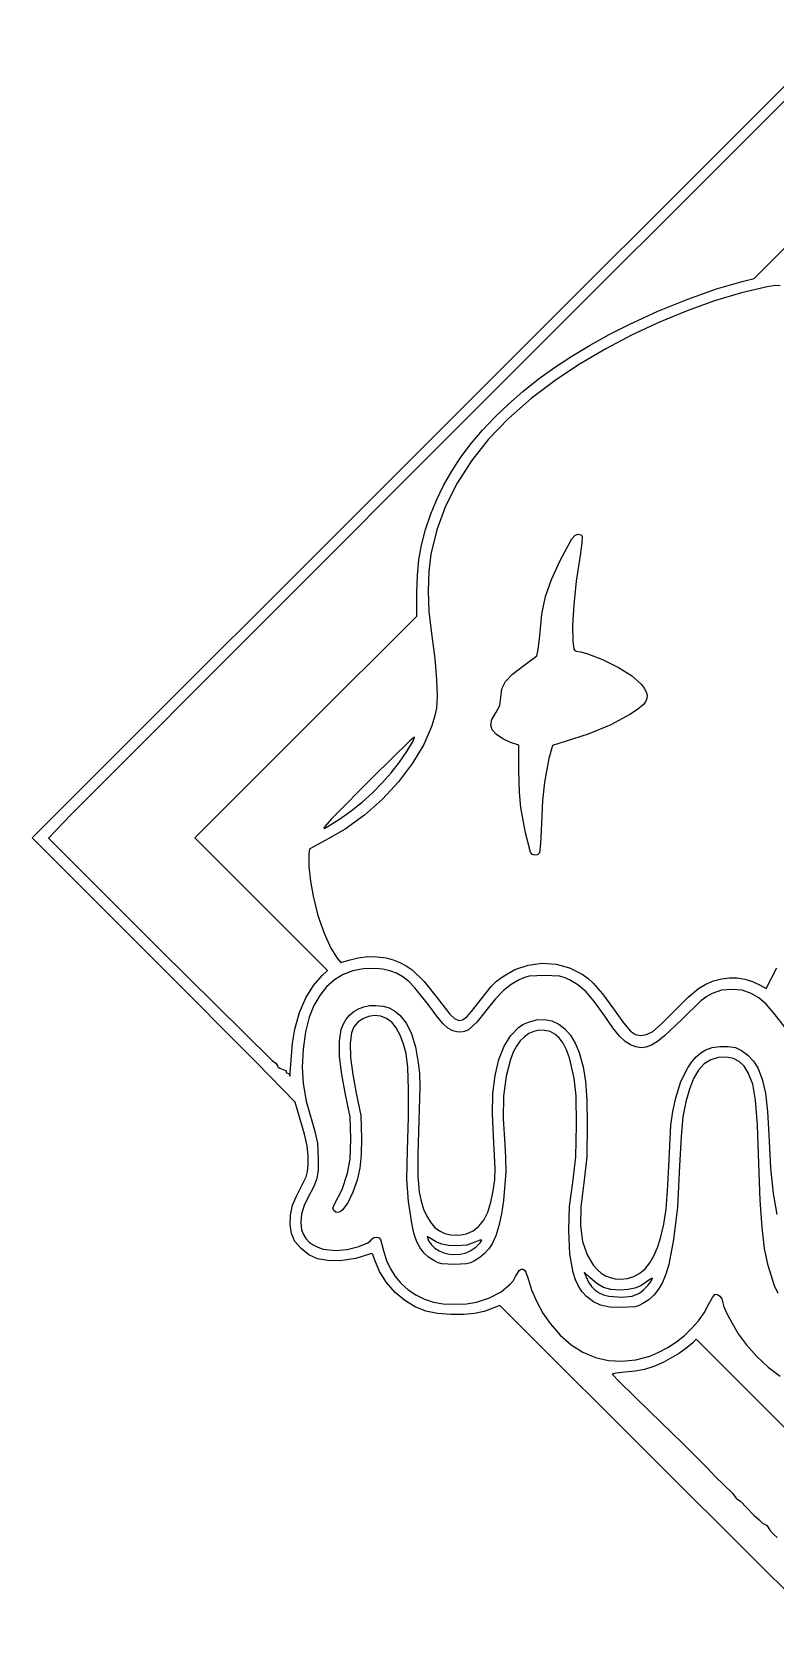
# Model space of a CAD drawing. Extents: x 247 to 565, y 182 to 499.
# Drawn here: x 247.3 to 393.7, y 182.1 to 499.2 of the extents above; entities that cross this region are included whole.
import ezdxf

# ---------------------------------------------------------------- set-up
doc = ezdxf.new("R2010")
doc.units = 0

msp = doc.modelspace()

# ---------------------------------------------------------------- linework, layer by layer
at = {"layer": 'Calque 1'}
for p, q in [((326.65155, 419.89691), (405.96015, 499.20551)), ((405.96087, 496.29526), (332.78697, 423.13816)), ((389.42436, 450.73098), (397.69259, 458.95961)), ((387.04311, 450.12766), (389.42436, 450.73098)), ((376.365955, 446.65201), (382.012767, 448.65213)), ((386.91489, 447.867082), (381.637075, 446.285749)), ((382.012767, 448.65213), (387.04311, 450.12766)), ((391.98603, 449.06322), (386.91489, 447.867082)), ((393.617073, 449.36441), (391.98603, 449.06322)), ((394.578136, 449.299985), (393.617073, 449.36441)), ((364.81811, 441.68404), (370.50147, 444.27881)), ((370.50147, 444.27881), (376.365955, 446.65201)), ((376.240078, 444.357638), (370.811393, 442.121166)), ((381.637075, 446.285749), (376.240078, 444.357638)), ((360.885225, 439.685402), (364.81811, 441.68404)), ((370.811393, 442.121166), (365.438511, 439.614752)), ((357.127121, 437.600673), (360.885225, 439.685402)), ((365.438511, 439.614752), (360.208928, 436.876811)), ((350.148696, 433.18649), (353.547158, 435.433239)), ((353.547158, 435.433239), (357.127121, 437.600673)), ((360.208928, 436.876811), (355.210137, 433.945761)), ((346.935094, 430.863812), (350.148696, 433.18649)), ((355.210137, 433.945761), (350.52963, 430.86002)), ((341.07591, 426.004225), (343.909713, 428.468595)), ((343.909713, 428.468595), (346.935094, 430.863812)), ((350.52963, 430.86002), (345.541478, 427.090305)), ((338.437047, 423.47409), (341.07591, 426.004225)), ((345.541478, 427.090305), (341.083883, 423.152047)), ((332.78697, 423.13816), (255.08387, 345.26706)), ((335.996483, 420.881579), (338.437047, 423.47409)), ((341.083883, 423.152047), (337.162637, 419.053316)), ((247.34295, 340.58831), (326.65155, 419.89691)), ((333.757578, 418.230079), (335.996483, 420.881579)), ((337.162637, 419.053316), (333.78353, 414.802178)), ((329.89818, 412.763665), (331.72369, 415.522978)), ((331.72369, 415.522978), (333.757578, 418.230079)), ((328.284408, 409.955527), (329.89818, 412.763665)), ((333.78353, 414.802178), (330.952355, 410.406701)), ((326.885732, 407.101951), (328.284408, 409.955527)), ((330.952355, 410.406701), (328.674902, 405.874954)), ((325.705513, 404.206326), (326.885732, 407.101951)), ((324.74711, 401.27204), (325.705513, 404.206326)), ((328.674902, 405.874954), (326.956963, 401.215004)), ((323.965416, 398.218003), (324.74711, 401.27204)), ((326.956963, 401.215004), (325.80433, 396.43492)), ((353.548495, 399.465401), (354.199839, 400.201547)), ((354.199839, 400.201547), (354.77555, 400.38402)), ((354.77555, 400.38402), (355.292915, 400.262349)), ((355.292915, 400.262349), (355.60094, 399.96982)), ((355.60094, 399.96982), (355.546308, 398.691425)), ((323.45064, 395.331196), (323.965416, 398.218003)), ((325.80433, 396.43492), (325.374378, 393.006764)), ((351.24852, 395.19972), (353.548495, 399.465401)), ((355.546308, 398.691425), (355.19178, 396.1995)), ((323.160264, 392.299086), (323.45064, 395.331196)), ((349.515039, 391.450449), (351.24852, 395.19972)), ((355.19178, 396.1995), (354.431559, 391.119408)), ((323.05177, 388.80914), (323.160264, 392.299086)), ((325.374378, 393.006764), (325.250921, 389.240905)), ((348.375995, 388.131607), (349.515039, 391.450449)), ((354.431559, 391.119408), (353.924363, 386.439357)), ((323.01387, 384.24563), (323.05177, 388.80914)), ((325.250921, 389.240905), (325.433759, 385.163804)), ((347.665628, 384.632072), (348.375995, 388.131607)), ((301.18657, 362.41713), (323.01387, 384.24563)), ((325.433759, 385.163804), (325.92269, 380.80192)), ((347.21818, 380.34072), (347.665628, 384.632072)), ((353.924363, 386.439357), (353.691519, 382.410378)), ((325.92269, 380.80192), (326.556295, 375.86613)), ((353.691519, 382.410378), (353.75436, 379.2835)), ((346.6678, 376.40756), (346.943815, 377.700692)), ((346.943815, 377.700692), (347.21818, 380.34072)), ((353.75436, 379.2835), (353.972636, 377.728825)), ((353.972636, 377.728825), (354.13779, 377.441658)), ((354.13779, 377.441658), (354.378, 377.36527)), ((354.378, 377.36527), (355.2615, 377.23657)), ((326.556295, 375.86613), (326.930336, 371.758715)), ((341.856893, 372.822141), (344.09497, 374.4974)), ((344.09497, 374.4974), (346.6678, 376.40756)), ((355.2615, 377.23657), (356.48776, 376.880957)), ((356.48776, 376.880957), (359.555688, 375.671902)), ((359.555688, 375.671902), (362.756047, 374.103932)), ((326.930336, 371.758715), (327.043394, 368.501103)), ((339.75267, 369.921125), (340.46532, 371.373667)), ((340.46532, 371.373667), (341.856893, 372.822141)), ((362.756047, 374.103932), (365.2631, 372.54287)), ((365.2631, 372.54287), (367.183167, 370.845931)), ((327.043394, 368.501103), (326.89405, 366.11472)), ((339.38317, 366.666465), (339.55136, 368.23366)), ((339.55136, 368.23366), (339.75267, 369.921125)), ((367.183167, 370.845931), (367.801313, 370.076005)), ((367.801313, 370.076005), (368.194505, 369.351005)), ((368.314941, 368.013474), (368.046641, 367.389788)), ((368.194505, 369.351005), (368.364972, 368.665354)), ((368.364972, 368.665354), (368.314941, 368.013474)), ((326.89405, 366.11472), (326.549747, 364.39127)), ((337.811564, 363.856964), (338.57196, 365.19095)), ((338.57196, 365.19095), (339.38317, 366.666465)), ((364.995009, 364.88152), (361.194026, 362.852374)), ((366.469953, 365.86791), (364.995009, 364.88152)), ((367.5623, 366.78872), (366.469953, 365.86791)), ((368.046641, 367.389788), (367.5623, 366.78872)), ((279.35927, 340.58863), (301.18657, 362.41713)), ((326.014035, 362.614683), (324.415565, 358.958348)), ((326.549747, 364.39127), (326.014035, 362.614683)), ((337.579406, 362.796716), (337.811564, 363.856964)), ((337.880351, 361.869738), (337.579406, 362.796716)), ((338.71926, 360.93556), (337.880351, 361.869738)), ((361.194026, 362.852374), (356.752756, 360.982023)), ((321.714999, 359.746124), (314.43628, 352.62682)), ((321.071311, 357.602082), (322.356, 359.77057)), ((322.586684, 360.393965), (321.714999, 359.746124)), ((324.415565, 358.958348), (322.192998, 355.258212)), ((322.356, 359.77057), (322.586684, 360.393965)), ((339.98847, 360.062242), (338.71926, 360.93556)), ((341.48415, 359.3903), (339.98847, 360.062242)), ((343.12225, 358.84501), (341.48415, 359.3903)), ((343.13585, 353.75151), (343.12225, 358.84501)), ((349.72363, 358.7871), (349.012274, 356.201721)), ((352.2646, 359.55121), (349.72363, 358.7871)), ((356.752756, 360.982023), (352.2646, 359.55121)), ((317.988682, 353.399082), (319.611506, 355.473945)), ((322.192998, 355.258212), (319.440691, 351.626768)), ((319.611506, 355.473945), (321.071311, 357.602082)), ((349.012274, 356.201721), (348.15499, 351.5684)), ((314.43628, 352.62682), (306.237888, 344.354586)), ((316.214934, 351.390415), (317.988682, 353.399082)), ((343.243843, 349.532461), (343.13585, 353.75151)), ((312.263044, 347.623363), (314.302356, 349.460868)), ((314.302356, 349.460868), (316.214934, 351.390415)), ((319.440691, 351.626768), (316.253005, 348.176511)), ((343.48436, 346.54135), (343.243843, 349.532461)), ((348.15499, 351.5684), (347.80174, 347.958489)), ((307.8526, 344.27617), (310.109094, 345.890823)), ((310.109094, 345.890823), (312.263044, 347.623363)), ((316.253005, 348.176511), (312.724297, 345.019938)), ((344.456024, 341.55861), (343.48436, 346.54135)), ((347.80174, 347.958489), (347.56756, 343.36631)), ((255.08387, 345.26706), (250.55473, 340.55302)), ((304.918614, 342.839842), (304.758857, 342.53032)), ((304.758857, 342.53032), (304.85803, 342.44032)), ((304.85803, 342.44032), (307.85261, 344.27618)), ((306.237888, 344.354586), (304.918614, 342.839842)), ((307.85261, 344.27618), (307.8526, 344.27617)), ((312.724297, 345.019938), (308.948926, 342.269542)), ((347.56756, 343.36631), (347.391823, 339.493064)), ((273.20565, 314.72461), (247.34295, 340.58831)), ((250.55473, 340.55302), (272.48093, 318.62562)), ((292.42377, 327.52213), (279.35927, 340.58863)), ((305.02125, 340.03782), (302.00661, 338.43187)), ((308.948926, 342.269542), (305.02125, 340.03782)), ((345.3876, 337.76696), (344.456024, 341.55861)), ((347.391823, 339.493064), (347.17914, 337.61163)), ((301.84592, 338.049112), (301.762093, 337.294962)), ((301.762093, 337.294962), (301.806139, 334.965897)), ((302.00661, 338.43187), (301.84592, 338.049112)), ((345.38765, 337.76692), (345.3876, 337.76696)), ((345.737403, 337.32905), (345.38765, 337.76692)), ((346.255971, 337.148247), (345.737403, 337.32905)), ((346.788251, 337.237959), (346.255971, 337.148247)), ((347.17914, 337.61163), (346.788251, 337.237959)), ((301.806139, 334.965897), (302.100968, 332.031489)), ((302.100968, 332.031489), (302.6088, 329.07855)), ((305.48827, 314.45563), (292.42377, 327.52213)), ((302.6088, 329.07855), (303.586443, 325.328112)), ((303.586443, 325.328112), (304.797763, 321.801925)), ((304.797763, 321.801925), (306.102018, 318.86175)), ((272.48093, 318.62562), (294.55533, 296.76612)), ((306.102018, 318.86175), (307.35847, 316.86935)), ((311.474973, 316.972345), (313.364807, 317.193759)), ((313.364807, 317.193759), (315.230345, 317.186098)), ((315.230345, 317.186098), (316.99759, 316.94515)), ((291.471187, 296.358067), (273.20565, 314.72461)), ((304.39498, 313.4679), (305.48827, 314.45563)), ((307.35847, 316.86935), (308.06423, 316.03725)), ((308.06423, 316.03725), (309.63484, 316.52607)), ((310.467401, 314.404672), (308.559656, 313.670531)), ((309.63484, 316.52607), (311.474973, 316.972345)), ((312.544747, 314.809094), (310.467401, 314.404672)), ((314.78322, 314.8775), (312.544747, 314.809094)), ((316.331262, 314.73482), (314.78322, 314.8775)), ((317.732189, 314.432092), (316.331262, 314.73482)), ((316.99759, 316.94515), (318.392469, 316.577182)), ((319.026296, 313.941904), (317.732189, 314.432092)), ((318.392469, 316.577182), (319.696277, 316.074278)), ((320.253877, 313.236844), (319.026296, 313.941904)), ((319.696277, 316.074278), (320.934643, 315.416425)), ((320.934643, 315.416425), (322.133196, 314.583611)), ((322.133196, 314.583611), (324.513387, 312.313051)), ((339.869587, 313.248306), (342.326631, 314.650744)), ((342.326631, 314.650744), (344.967666, 315.531531)), ((344.967666, 315.531531), (347.702387, 315.887624)), ((347.702387, 315.887624), (350.440491, 315.715978)), ((350.440491, 315.715978), (353.09167, 315.013552)), ((353.09167, 315.013552), (355.565622, 313.7773)), ((391.80608, 310.95493), (393.90557, 314.98982)), ((301.186854, 309.074973), (302.685613, 311.540817)), ((302.685613, 311.540817), (304.39498, 313.4679)), ((305.286849, 311.238276), (303.93873, 309.552754)), ((306.829981, 312.612968), (305.286849, 311.238276)), ((308.559656, 313.670531), (306.829981, 312.612968)), ((321.455226, 312.2895), (320.253877, 313.236844)), ((322.670637, 311.072459), (321.455226, 312.2895)), ((325.30482, 307.71964), (322.670637, 311.072459)), ((324.513387, 312.313051), (327.04189, 309.1025)), ((334.94863, 307.91188), (337.68684, 311.32726)), ((337.68684, 311.32726), (338.738283, 312.352419)), ((338.738283, 312.352419), (339.869587, 313.248306)), ((341.612837, 311.722312), (340.08956, 310.510625)), ((343.20014, 312.62361), (341.612837, 311.722312)), ((344.258316, 313.084496), (343.20014, 312.62361)), ((345.178007, 313.334025), (344.258316, 313.084496)), ((348.14865, 313.46127), (345.178007, 313.334025)), ((351.1159, 313.348539), (348.14865, 313.46127)), ((352.021119, 313.103201), (351.1159, 313.348539)), ((353.05952, 312.64573), (352.021119, 313.103201)), ((354.737715, 311.650765), (353.05952, 312.64573)), ((356.353155, 310.240448), (354.737715, 311.650765)), ((355.565622, 313.7773), (356.707917, 312.958039)), ((356.707917, 312.958039), (357.77204, 312.00418)), ((357.77204, 312.00418), (359.588453, 309.851651)), ((376.411721, 309.197185), (378.46651, 310.92784)), ((378.46651, 310.92784), (379.925714, 311.772646)), ((379.925714, 311.772646), (381.440306, 312.404082)), ((381.440306, 312.404082), (382.988435, 312.82085)), ((382.988435, 312.82085), (384.548252, 313.021658)), ((384.548252, 313.021658), (386.097908, 313.005207)), ((386.097908, 313.005207), (387.615553, 312.770205)), ((387.615553, 312.770205), (389.079337, 312.315354)), ((389.079337, 312.315354), (390.46741, 311.63936)), ((390.46741, 311.63936), (391.80608, 310.95493)), ((299.950413, 306.171867), (301.186854, 309.074973)), ((303.93873, 309.552754), (302.794097, 307.562697)), ((313.726914, 307.550866), (314.94336, 307.60729)), ((314.94336, 307.60729), (316.382215, 307.475499)), ((326.953768, 305.466191), (325.30482, 307.71964)), ((327.04189, 309.1025), (329.536071, 305.850534)), ((333.815953, 306.40455), (334.94863, 307.91188)), ((338.54784, 308.912958), (336.90521, 306.85372)), ((340.08956, 310.510625), (338.54784, 308.912958)), ((358.03083, 308.287112), (356.353155, 310.240448)), ((359.89573, 305.66309), (358.03083, 308.287112)), ((359.588453, 309.851651), (361.7362, 306.89579)), ((373.74368, 306.55357), (376.411721, 309.197185)), ((378.960124, 308.48205), (375.26118, 304.90751)), ((380.093664, 309.331283), (378.960124, 308.48205)), ((381.17652, 309.91639), (380.093664, 309.331283)), ((383.035307, 310.610116), (381.17652, 309.91639)), ((385.08218, 310.7598), (383.035307, 310.610116)), ((387.101644, 310.615974), (385.08218, 310.7598)), ((388.83139, 309.94579), (387.101644, 310.615974)), ((390.339046, 309.060393), (388.83139, 309.94579)), ((391.767817, 307.838838), (390.339046, 309.060393)), ((393.38782, 306.010948), (391.767817, 307.838838)), ((299.028, 302.933), (299.950413, 306.171867)), ((301.86142, 305.2744), (301.12056, 302.370733)), ((302.794097, 307.562697), (301.86142, 305.2744)), ((308.585145, 303.940953), (309.137513, 304.898483)), ((309.137513, 304.898483), (309.82447, 305.722613)), ((309.82447, 305.722613), (310.636452, 306.406631)), ((310.636452, 306.406631), (311.563896, 306.943822)), ((312.419967, 304.979796), (311.443126, 304.288773)), ((311.563896, 306.943822), (312.597238, 307.327472)), ((313.53807, 305.415241), (312.419967, 304.979796)), ((312.597238, 307.327472), (313.726914, 307.550866)), ((314.732268, 305.578242), (313.53807, 305.415241)), ((315.937394, 305.451932), (314.732268, 305.578242)), ((317.088284, 305.019446), (315.937394, 305.451932)), ((316.382215, 307.475499), (317.599194, 307.130981)), ((318.11977, 304.26392), (317.088284, 305.019446)), ((317.599194, 307.130981), (318.677661, 306.539768)), ((318.677661, 306.539768), (319.70098, 305.66789)), ((319.70098, 305.66789), (320.989425, 304.049322)), ((328.178402, 304.001594), (326.953768, 305.466191)), ((329.536071, 305.850534), (330.462556, 304.991925)), ((330.462556, 304.991925), (331.277294, 304.62954)), ((331.277294, 304.62954), (332.056778, 304.751862)), ((332.056778, 304.751862), (332.8775, 305.347371)), ((332.8775, 305.347371), (333.815953, 306.40455)), ((336.90521, 306.85372), (334.830785, 304.275255)), ((344.99122, 304.32383), (346.604945, 304.754629)), ((346.604945, 304.754629), (348.150497, 304.825774)), ((348.150497, 304.825774), (349.60975, 304.548179)), ((349.60975, 304.548179), (350.964577, 303.932757)), ((361.589142, 303.212551), (359.89573, 305.66309)), ((361.7362, 306.89579), (363.699671, 304.158366)), ((371.207315, 303.997449), (373.74368, 306.55357)), ((375.26118, 304.90751), (371.782263, 301.594754)), ((395.46917, 303.30655), (393.38782, 306.010948)), ((298.589305, 300.12943), (299.02814, 302.93309)), ((299.02814, 302.93309), (299.028, 302.933)), ((301.12056, 302.370733), (300.650767, 299.002569)), ((307.819022, 300.539271), (308.17693, 302.85674)), ((308.17693, 302.85674), (308.585145, 303.940953)), ((310.17389, 302.20745), (309.91892, 300.147258)), ((310.672711, 303.359035), (310.17389, 302.20745)), ((311.443126, 304.288773), (310.672711, 303.359035)), ((318.978689, 303.183142), (318.11977, 304.26392)), ((319.769194, 301.718485), (318.978689, 303.183142)), ((320.438467, 299.985643), (319.769194, 301.718485)), ((320.989425, 304.049322), (321.994795, 302.012436)), ((321.994795, 302.012436), (322.75565, 299.45698)), ((329.173608, 303.119857), (328.178402, 304.001594)), ((330.13427, 302.61499), (329.173608, 303.119857)), ((330.943638, 302.375099), (330.13427, 302.61499)), ((331.699925, 302.315283), (330.943638, 302.375099)), ((332.434957, 302.455467), (331.699925, 302.315283)), ((333.18056, 302.815574), (332.434957, 302.455467)), ((334.830785, 304.275255), (333.18056, 302.815574)), ((340.199203, 299.554758), (341.517662, 301.685699)), ((341.517662, 301.685699), (343.117726, 303.284299)), ((343.117726, 303.284299), (344.020805, 303.875618)), ((344.219897, 301.43172), (343.409727, 300.59918)), ((344.020805, 303.875618), (344.99122, 304.32383)), ((345.107579, 302.063381), (344.219897, 301.43172)), ((346.070219, 302.486891), (345.107579, 302.063381)), ((347.105267, 302.694978), (346.070219, 302.486891)), ((348.21017, 302.68037), (347.105267, 302.694978)), ((349.264964, 302.433831), (348.21017, 302.68037)), ((350.215182, 301.938281), (349.264964, 302.433831)), ((351.06629, 301.184845), (350.215182, 301.938281)), ((350.964577, 303.932757), (352.196852, 302.990426)), ((352.196852, 302.990426), (353.288447, 301.732097)), ((353.288447, 301.732097), (354.221235, 300.168687)), ((362.910572, 301.542368), (361.589142, 303.212551)), ((364.021144, 300.470906), (362.910572, 301.542368)), ((363.699671, 304.158366), (365.07302, 302.53101)), ((365.07302, 302.53101), (366.074305, 301.888865)), ((366.074305, 301.888865), (367.139342, 301.6658)), ((367.139342, 301.6658), (368.269986, 301.86179)), ((368.269986, 301.86179), (369.46809, 302.47681)), ((369.46809, 302.47681), (369.4691, 302.47716)), ((369.4691, 302.47716), (371.207315, 303.997449)), ((371.782263, 301.594754), (370.412927, 300.516695)), ((298.29087, 296.79981), (298.589305, 300.12943)), ((300.650767, 299.002569), (300.483078, 295.504195)), ((307.848115, 297.519456), (307.819022, 300.539271)), ((309.91892, 300.147258), (310.006745, 297.316931)), ((320.93369, 298.10031), (320.438467, 299.985643)), ((321.237264, 295.365), (320.93369, 298.10031)), ((322.75565, 299.45698), (323.31055, 296.2827)), ((339.170525, 296.918205), (340.199203, 299.554758)), ((342.032128, 298.360553), (341.469802, 296.96901)), ((342.67962, 299.573034), (342.032128, 298.360553)), ((343.409727, 300.59918), (342.67962, 299.573034)), ((351.823755, 300.164648), (351.06629, 301.184845)), ((352.493045, 298.868815), (351.823755, 300.164648)), ((353.079626, 297.288473), (352.493045, 298.868815)), ((354.221235, 300.168687), (354.97709, 298.31111)), ((354.97709, 298.31111), (355.769865, 295.513549)), ((365.08198, 299.81653), (364.021144, 300.470906)), ((366.128196, 299.4223), (365.08198, 299.81653)), ((367.129762, 299.267875), (366.128196, 299.4223)), ((368.141314, 299.380582), (367.129762, 299.267875)), ((369.21749, 299.787746), (368.141314, 299.380582)), ((370.412927, 300.516695), (369.21749, 299.787746)), ((378.011707, 297.448391), (378.928064, 298.24458)), ((378.928064, 298.24458), (379.8921, 298.84834)), ((379.8921, 298.84834), (381.145902, 299.275485)), ((381.145902, 299.275485), (382.708697, 299.508366)), ((382.708697, 299.508366), (384.322699, 299.526607)), ((384.322699, 299.526607), (385.73012, 299.30983)), ((385.73012, 299.30983), (386.964107, 298.749256)), ((386.964107, 298.749256), (388.19862, 297.814092)), ((299.06835, 288.51941), (291.471187, 296.358067)), ((294.55533, 296.76612), (295.28947, 296.22156)), ((295.28947, 296.22156), (295.70192, 295.60918)), ((295.70192, 295.60918), (295.621775, 295.575745)), ((295.621775, 295.575745), (295.673671, 295.487535)), ((295.673671, 295.487535), (296.05047, 295.21935)), ((296.05047, 295.21935), (297.03433, 294.82385)), ((298.138734, 294.358614), (298.29087, 296.79981)), ((300.483078, 295.504195), (300.64853, 292.2099)), ((308.252988, 293.967233), (307.848115, 297.519456)), ((310.006745, 297.316931), (310.41779, 293.959289)), ((321.384857, 291.092642), (321.237264, 295.365)), ((323.31055, 296.2827), (323.551181, 294.165441)), ((338.439803, 293.802767), (339.170525, 296.918205)), ((341.469802, 296.96901), (340.61086, 293.677825)), ((354.02653, 293.23876), (353.079626, 297.288473)), ((355.769865, 295.513549), (356.261895, 292.59361)), ((374.992634, 292.611021), (376.355944, 295.333061)), ((376.355944, 295.333061), (377.151508, 296.473357)), ((377.151508, 296.473357), (378.011707, 297.448391)), ((379.617892, 296.074451), (378.489191, 294.83942)), ((380.904849, 296.907172), (379.617892, 296.074451)), ((382.358286, 297.348837), (380.904849, 296.907172)), ((383.98643, 297.4107), (382.358286, 297.348837)), ((385.341701, 297.151696), (383.98643, 297.4107)), ((386.479637, 296.570456), (385.341701, 297.151696)), ((387.437255, 295.64028), (386.479637, 296.570456)), ((388.25157, 294.33447), (387.437255, 295.64028)), ((388.19862, 297.814092), (389.300802, 296.62511)), ((389.300802, 296.62511), (390.1378, 295.30308)), ((390.1378, 295.30308), (391.018555, 293.050811)), ((297.03433, 294.82385), (297.324331, 294.740045)), ((297.324331, 294.740045), (297.34944, 294.55085)), ((297.34944, 294.55085), (297.355136, 294.36399)), ((297.355136, 294.36399), (297.59841, 294.28627)), ((297.59841, 294.28627), (297.905904, 294.118124)), ((297.905904, 294.118124), (298.05166, 293.69095)), ((298.05166, 293.69095), (298.083137, 293.752085)), ((298.083137, 293.752085), (298.138734, 294.358614)), ((300.64853, 292.2099), (301.23622, 288.748873)), ((309.02242, 290.05254), (308.252988, 293.967233)), ((310.41779, 293.959289), (311.13248, 290.31715)), ((323.551181, 294.165441), (323.625231, 291.573759)), ((338.015213, 290.235174), (338.439803, 293.802767)), ((340.61086, 293.677825), (340.123209, 289.757655)), ((354.369322, 289.808723), (354.02653, 293.23876)), ((356.261895, 292.59361), (356.514923, 289.012546)), ((373.9896, 289.39094), (374.992634, 292.611021)), ((377.510521, 293.190824), (376.673656, 291.117408)), ((378.489191, 294.83942), (377.510521, 293.190824)), ((389.139098, 292.062639), (388.25157, 294.33447)), ((389.713644, 288.935845), (389.139098, 292.062639)), ((391.018555, 293.050811), (391.647426, 290.285337)), ((301.23622, 288.748873), (302.90019, 283.04122)), ((309.899132, 285.686919), (309.02242, 290.05254)), ((311.13248, 290.31715), (312.000937, 285.932486)), ((321.372547, 285.567143), (321.384857, 291.092642)), ((323.625231, 291.573759), (323.25175, 278.2786)), ((337.90493, 286.242152), (338.015213, 290.235174)), ((340.123209, 289.757655), (340.027264, 285.266678)), ((354.4745, 284.09957), (354.369322, 289.808723)), ((356.514923, 289.012546), (356.59069, 284.23161)), ((373.431703, 286.713515), (373.9896, 289.39094)), ((375.970371, 288.607918), (375.39244, 285.6511)), ((376.673656, 291.117408), (375.970371, 288.607918)), ((390.082725, 284.039989), (389.713644, 288.935845)), ((391.647426, 290.285337), (392.070177, 286.731685)), ((300.11308, 284.94804), (299.06835, 288.51941)), ((310.04032, 281.32129), (309.899132, 285.686919)), ((312.000937, 285.932486), (312.15025, 281.4536)), ((321.19641, 279.07241), (321.372547, 285.567143)), ((338.11713, 281.85043), (337.90493, 286.242152)), ((373.063519, 284.025811), (373.431703, 286.713515)), ((375.39244, 285.6511), (375.039196, 281.817176)), ((392.070177, 286.731685), (392.33257, 282.11488)), ((300.924834, 282.227296), (300.11308, 284.94804)), ((301.431484, 279.972716), (300.924834, 282.227296)), ((302.90019, 283.04122), (303.505941, 280.494046)), ((340.027264, 285.266678), (340.34344, 280.26307)), ((354.363437, 277.773486), (354.4745, 284.09957)), ((356.59069, 284.23161), (356.479136, 277.804227)), ((372.6207, 275.90444), (373.063519, 284.025811)), ((390.35386, 276.46097), (390.082725, 284.039989)), ((301.664479, 278.004758), (301.431484, 279.972716)), ((303.505941, 280.494046), (303.65387, 277.35267)), ((309.922489, 277.315496), (310.04032, 281.32129)), ((312.15025, 281.4536), (312.07624, 278.146462)), ((321.09382, 273.386866), (321.19641, 279.07241)), ((338.460767, 275.460777), (338.11713, 281.85043)), ((340.34344, 280.26307), (340.516919, 277.595341)), ((375.039196, 281.817176), (374.74209, 275.99381)), ((392.33257, 282.11488), (392.667105, 275.596952)), ((301.538865, 274.916951), (301.65527, 276.14388)), ((301.65527, 276.14388), (301.664479, 278.004758)), ((303.65387, 277.35267), (303.618726, 275.124821)), ((309.41393, 274.57442), (309.922489, 277.315496)), ((312.07624, 278.146462), (311.80675, 275.520859)), ((323.25175, 278.2786), (323.214854, 273.95849)), ((340.516919, 277.595341), (340.528061, 274.788141)), ((353.71389, 272.72247), (354.363437, 277.773486)), ((356.479136, 277.804227), (355.88006, 272.66701)), ((372.405072, 271.165151), (372.6207, 275.90444)), ((374.74209, 275.99381), (374.330464, 267.844351)), ((390.618814, 269.273883), (390.35386, 276.46097)), ((299.34947, 270.04209), (301.247416, 273.8394)), ((301.247416, 273.8394), (301.538865, 274.916951)), ((303.374217, 273.52505), (302.76168, 271.969154)), ((303.618726, 275.124821), (303.374217, 273.52505)), ((308.345305, 271.37276), (309.41393, 274.57442)), ((311.28184, 273.202851), (310.44157, 270.8185)), ((311.80675, 275.520859), (311.28184, 273.202851)), ((321.40829, 269.01821), (321.09382, 273.386866)), ((323.214854, 273.95849), (323.51557, 270.87027)), ((338.09423, 271.08093), (338.366706, 273.223753)), ((338.366706, 273.223753), (338.460767, 275.460777)), ((340.528061, 274.788141), (340.113967, 269.160175)), ((353.087175, 267.983954), (353.71389, 272.72247)), ((392.667105, 275.596952), (393.15548, 270.542602)), ((298.596274, 268.236916), (299.34947, 270.04209)), ((301.62245, 269.87293), (300.836334, 268.186608)), ((302.76168, 271.969154), (301.62245, 269.87293)), ((306.86754, 268.45034), (308.345305, 271.37276)), ((310.44157, 270.8185), (309.430689, 268.697327)), ((323.51557, 270.87027), (323.881523, 269.066161)), ((337.622252, 268.823995), (338.09423, 271.08093)), ((355.88006, 272.66701), (355.316964, 267.918856)), ((372.096561, 267.493291), (372.405072, 271.165151)), ((393.15548, 270.542602), (393.863357, 266.449742)), ((298.175136, 266.325912), (298.596274, 268.236916)), ((300.351616, 266.472259), (300.189213, 264.83812)), ((300.836334, 268.186608), (300.351616, 266.472259)), ((306.523166, 267.69294), (306.86754, 268.45034)), ((306.71847, 267.19357), (306.523166, 267.69294)), ((307.090417, 266.892488), (306.71847, 267.19357)), ((307.505077, 266.822486), (307.090417, 266.892488)), ((307.954442, 266.975765), (307.505077, 266.822486)), ((308.430504, 267.34453), (307.954442, 266.975765)), ((309.430689, 268.697327), (308.430504, 267.34453)), ((322.104102, 264.351258), (321.40829, 269.01821)), ((323.881523, 269.066161), (324.3695, 267.468495)), ((324.3695, 267.468495), (324.976635, 266.081179)), ((336.200539, 265.33611), (336.992165, 266.910232)), ((336.992165, 266.910232), (337.622252, 268.823995)), ((339.714049, 266.541829), (339.202426, 264.188856)), ((340.113967, 269.160175), (339.714049, 266.541829)), ((352.96893, 263.32976), (353.087175, 267.983954)), ((355.316964, 267.918856), (355.235147, 264.168717)), ((371.651072, 264.499006), (372.096561, 267.493291)), ((374.330464, 267.844351), (373.55394, 261.47771)), ((390.982941, 263.860372), (390.618814, 269.273883)), ((298.1017, 264.429516), (298.175136, 266.325912)), ((298.39161, 262.66816), (298.1017, 264.429516)), ((300.189213, 264.83812), (300.37004, 263.39243)), ((300.37004, 263.39243), (300.712025, 262.490536)), ((322.544374, 262.56034), (322.104102, 264.351258)), ((324.976635, 266.081179), (325.700062, 264.908121)), ((325.700062, 264.908121), (326.536917, 263.95323)), ((326.536917, 263.95323), (327.484334, 263.220412)), ((327.484334, 263.220412), (328.539446, 262.713576)), ((334.118966, 263.192679), (335.243949, 264.098102)), ((335.243949, 264.098102), (336.200539, 265.33611)), ((339.202426, 264.188856), (338.591757, 262.202466)), ((353.182717, 258.621124), (352.96893, 263.32976)), ((355.235147, 264.168717), (355.649069, 261.120575)), ((371.02451, 261.79244), (371.651072, 264.499006)), ((391.49134, 259.727011), (390.982941, 263.860372)), ((299.038605, 261.12268), (298.39161, 262.66816)), ((300.26211, 259.70518), (299.038605, 261.12268)), ((300.712025, 262.490536), (301.212071, 261.691823)), ((301.212071, 261.691823), (301.861467, 261.001553)), ((301.861467, 261.001553), (302.651504, 260.424989)), ((302.651504, 260.424989), (303.573471, 259.96739)), ((309.35595, 259.565982), (311.599925, 260.095553)), ((311.599925, 260.095553), (313.36687, 260.821702)), ((313.36687, 260.821702), (313.943674, 261.218487)), ((313.943674, 261.218487), (314.24788, 261.61641)), ((314.24788, 261.61641), (314.552904, 261.913575)), ((314.552904, 261.913575), (315.13554, 261.95841)), ((315.13554, 261.95841), (315.598742, 261.849981)), ((315.598742, 261.849981), (315.90884, 261.497893)), ((315.90884, 261.497893), (316.54588, 259.09642)), ((323.070092, 261.075186), (322.544374, 262.56034)), ((323.699158, 259.853842), (323.070092, 261.075186)), ((325.85711, 261.66564), (325.05086, 262.120764)), ((325.05086, 262.120764), (325.36895, 261.26602)), ((325.36895, 261.26602), (325.902217, 260.469783)), ((326.905216, 261.003161), (325.85711, 261.66564)), ((325.902217, 260.469783), (326.59409, 259.800904)), ((327.984396, 260.579657), (326.905216, 261.003161)), ((329.240315, 260.354818), (327.984396, 260.579657)), ((328.539446, 262.713576), (329.69939, 262.43663)), ((330.81864, 260.28833), (329.240315, 260.354818)), ((329.69939, 262.43663), (331.350114, 262.365472)), ((332.909064, 260.414205), (330.81864, 260.28833)), ((331.350114, 262.365472), (332.822164, 262.616312)), ((332.822164, 262.616312), (334.118966, 263.192679)), ((334.45666, 260.97412), (332.909064, 260.414205)), ((333.676034, 259.336624), (334.689932, 260.059265)), ((335.437267, 261.381551), (334.45666, 260.97412)), ((334.689932, 260.059265), (335.508542, 260.823321)), ((335.84513, 261.39617), (335.437267, 261.381551)), ((335.508542, 260.823321), (335.84513, 261.39617)), ((337.8947, 260.68387), (337.186536, 259.644719)), ((338.591757, 262.202466), (337.8947, 260.68387)), ((355.649069, 261.120575), (356.57319, 258.47841)), ((370.422982, 259.907547), (371.02451, 261.79244)), ((373.55394, 261.47771), (372.608482, 256.58799)), ((301.79228, 258.500063), (300.26211, 259.70518)), ((303.51213, 257.72076), (301.79228, 258.500063)), ((305.515098, 257.33811), (303.51213, 257.72076)), ((303.573471, 259.96739), (304.618657, 259.63402)), ((304.618657, 259.63402), (307.04385, 259.36101)), ((307.89462, 257.32295), (305.515098, 257.33811)), ((307.04385, 259.36101), (309.35595, 259.565982)), ((311.009767, 257.772462), (307.89462, 257.32295)), ((313.92687, 258.68738), (311.009767, 257.772462)), ((314.162072, 258.717124), (313.92687, 258.68738)), ((314.359991, 258.554511), (314.162072, 258.717124)), ((314.77602, 257.46162), (314.359991, 258.554511)), ((315.686434, 255.224927), (314.77602, 257.46162)), ((316.54588, 259.09642), (317.067238, 257.351813)), ((317.067238, 257.351813), (317.828047, 255.710493)), ((324.449472, 258.854351), (323.699158, 259.853842)), ((325.338935, 258.034759), (324.449472, 258.854351)), ((326.38545, 257.35311), (325.338935, 258.034759)), ((327.212797, 256.934633), (326.38545, 257.35311)), ((326.59409, 259.800904), (327.420952, 259.266988)), ((327.971489, 256.703003), (327.212797, 256.934633)), ((327.420952, 259.266988), (328.35919, 258.87564)), ((328.35919, 258.87564), (329.385187, 258.634464)), ((329.385187, 258.634464), (330.475328, 258.551066)), ((330.475328, 258.551066), (331.605997, 258.63305)), ((331.605997, 258.63305), (332.75358, 258.88802)), ((332.75358, 258.88802), (333.676034, 259.336624)), ((332.75358, 258.88802), (332.75358, 258.88802)), ((333.604431, 256.912609), (332.847701, 256.700042)), ((334.39024, 257.28701), (333.604431, 256.912609)), ((335.422016, 257.934374), (334.39024, 257.28701)), ((336.358211, 258.724249), (335.422016, 257.934374)), ((337.186536, 259.644719), (336.358211, 258.724249)), ((353.79943, 255.012006), (353.182717, 258.621124)), ((356.57319, 258.47841), (357.818831, 256.39062)), ((367.955595, 255.753029), (368.888414, 256.887728)), ((368.888414, 256.887728), (369.710913, 258.272605)), ((369.710913, 258.272605), (370.422982, 259.907547)), ((392.18911, 256.38037), (391.49134, 259.727011)), ((317.051327, 253.045477), (315.686434, 255.224927)), ((317.828047, 255.710493), (318.808158, 254.19296)), ((318.808158, 254.19296), (319.987422, 252.819713)), ((330.42149, 256.58304), (327.971489, 256.703003)), ((332.847701, 256.700042), (330.42149, 256.58304)), ((342.036365, 253.463103), (342.48196, 254.25251)), ((342.48196, 254.25251), (343.189427, 255.400231)), ((343.189427, 255.400231), (343.546432, 255.639774)), ((343.546432, 255.639774), (343.893595, 255.659603)), ((343.893595, 255.659603), (344.221899, 255.462087)), ((344.221899, 255.462087), (344.522327, 255.049601)), ((344.522327, 255.049601), (345.00349, 253.5892)), ((354.275828, 253.55641), (353.79943, 255.012006)), ((357.14542, 253.94977), (355.95576, 255.10598)), ((355.95576, 255.10598), (356.35875, 254.1246)), ((356.35875, 254.1246), (356.853383, 253.100122)), ((358.482344, 252.815446), (357.14542, 253.94977)), ((357.818831, 256.39062), (358.540559, 255.570486)), ((358.540559, 255.570486), (359.327727, 254.899886)), ((359.327727, 254.899886), (360.179961, 254.379094)), ((360.179961, 254.379094), (361.096885, 254.008381)), ((361.096885, 254.008381), (362.078126, 253.788019)), ((362.078126, 253.788019), (363.12331, 253.71828)), ((363.12331, 253.71828), (364.496312, 253.851133)), ((364.496312, 253.851133), (365.759434, 254.234618)), ((365.759434, 254.234618), (366.912565, 254.868621)), ((366.912565, 254.868621), (367.955595, 255.753029)), ((369.101256, 253.74781), (368.26861, 253.16583)), ((369.44758, 253.8833), (369.101256, 253.74781)), ((369.184654, 253.278249), (369.44758, 253.8833)), ((372.039376, 254.668902), (371.383132, 253.052409)), ((372.608482, 256.58799), (372.039376, 254.668902)), ((393.433835, 252.403469), (392.18911, 256.38037)), ((318.757527, 251.076159), (317.051327, 253.045477)), ((320.69186, 249.46986), (318.757527, 251.076159)), ((319.987422, 252.819713), (321.345693, 251.61125)), ((321.345693, 251.61125), (322.86282, 250.588073)), ((322.86282, 250.588073), (324.518655, 249.77068)), ((337.336735, 249.99885), (339.610789, 251.221711)), ((339.610789, 251.221711), (341.392616, 252.683787)), ((341.392616, 252.683787), (342.036365, 253.463103)), ((345.00349, 253.5892), (345.599652, 251.625652)), ((345.599652, 251.625652), (346.59859, 249.347618)), ((354.873291, 252.299665), (354.275828, 253.55641)), ((355.598595, 251.216429), (354.873291, 252.299665)), ((356.45852, 250.28136), (355.598595, 251.216429)), ((356.853383, 253.100122), (357.434215, 252.240409)), ((357.434215, 252.240409), (358.112874, 251.538921)), ((358.112874, 251.538921), (358.90099, 250.989117)), ((359.804941, 252.077277), (358.482344, 252.815446)), ((358.90099, 250.989117), (359.810194, 250.584459)), ((361.252746, 251.677925), (359.804941, 252.077277)), ((359.810194, 250.584459), (360.852115, 250.318404)), ((362.96529, 251.56005), (361.252746, 251.677925)), ((364.611715, 251.639396), (362.96529, 251.56005)), ((365.939334, 251.90166), (364.611715, 251.639396)), ((365.444539, 250.375132), (366.83878, 250.95674)), ((367.105761, 252.394564), (365.939334, 251.90166)), ((366.83878, 250.95674), (367.680502, 251.590889)), ((366.83878, 250.95674), (366.83878, 250.95674)), ((368.26861, 253.16583), (367.105761, 252.394564)), ((367.680502, 251.590889), (368.529044, 252.439419)), ((368.529044, 252.439419), (369.184654, 253.278249)), ((369.74057, 250.583453), (368.71992, 249.659112)), ((370.622586, 251.702572), (369.74057, 250.583453)), ((371.383132, 253.052409), (370.622586, 251.702572)), ((381.20149, 250.060002), (381.75063, 250.72533)), ((381.75063, 250.72533), (382.198717, 250.686462)), ((382.198717, 250.686462), (382.674476, 250.351479)), ((394.141151, 250.869939), (393.433835, 252.403469)), ((322.740969, 248.245905), (320.69186, 249.46986)), ((324.800034, 247.42263), (322.740969, 248.245905)), ((324.518655, 249.77068), (326.29305, 249.17957)), ((327.086069, 246.934537), (324.800034, 247.42263)), ((326.29305, 249.17957), (328.197677, 248.867658)), ((328.197677, 248.867658), (330.479504, 248.757511)), ((330.479504, 248.757511), (332.787519, 248.850444)), ((332.787519, 248.850444), (334.77071, 249.14777)), ((336.325098, 247.356446), (334.391487, 246.923747)), ((334.77071, 249.14777), (337.336735, 249.99885)), ((338.21333, 248.03843), (336.325098, 247.356446)), ((339.3906, 248.5394), (338.21333, 248.03843)), ((372.609, 215.321), (339.3906, 248.5394)), ((346.59859, 249.347618), (347.865608, 247.028374)), ((357.791843, 249.224168), (356.45852, 250.28136)), ((359.212002, 248.559785), (357.791843, 249.224168)), ((360.948246, 248.214909), (359.212002, 248.559785)), ((360.852115, 250.318404), (363.38063, 250.17595)), ((363.22982, 248.11624), (360.948246, 248.214909)), ((365.915909, 248.231948), (363.22982, 248.11624)), ((363.38063, 250.17595), (365.444539, 250.375132)), ((366.698371, 248.465046), (365.915909, 248.231948)), ((367.54347, 248.89361), (366.698371, 248.465046)), ((368.71992, 249.659112), (367.54347, 248.89361)), ((379.577544, 247.083264), (380.45561, 248.68081)), ((380.45561, 248.68081), (381.20149, 250.060002)), ((382.674476, 250.351479), (383.052152, 249.844451)), ((383.052152, 249.844451), (383.20599, 249.28945)), ((383.20599, 249.28945), (383.476072, 248.274856)), ((383.476072, 248.274856), (384.181157, 246.662089)), ((329.81609, 246.71613), (327.086069, 246.934537)), ((332.269488, 246.717815), (329.81609, 246.71613)), ((334.391487, 246.923747), (332.269488, 246.717815)), ((347.865608, 247.028374), (349.26601, 244.9412)), ((349.26601, 244.9412), (351.251073, 242.64766)), ((377.176264, 244.030371), (378.473607, 245.523617)), ((378.473607, 245.523617), (379.577544, 247.083264)), ((384.181157, 246.662089), (386.26538, 242.94956)), ((351.251073, 242.64766), (353.412802, 240.767885)), ((372.448441, 240.234054), (374.131216, 241.357088)), ((374.131216, 241.357088), (375.717979, 242.632028)), ((375.717979, 242.632028), (377.176264, 244.030371)), ((377.38499, 241.19153), (376.245217, 240.208744)), ((378.04645, 241.8499), (377.38499, 241.19153)), ((392.00325, 227.9183), (378.04645, 241.8499)), ((386.26538, 242.94956), (387.881105, 240.826689)), ((353.412802, 240.767885), (355.730332, 239.30865)), ((355.730332, 239.30865), (358.182797, 238.27673)), ((358.182797, 238.27673), (360.749333, 237.678901)), ((366.141155, 237.812615), (368.92471, 238.55771)), ((368.92471, 238.55771), (370.702117, 239.291428)), ((370.702117, 239.291428), (372.448441, 240.234054)), ((374.75926, 239.141586), (371.54067, 237.28365)), ((376.245217, 240.208744), (374.75926, 239.141586)), ((387.881105, 240.826689), (389.94557, 238.49918)), ((389.94557, 238.49918), (392.19814, 236.369329)), ((360.749333, 237.678901), (363.409074, 237.521938)), ((362.228914, 235.1972), (361.50999, 235.01638)), ((361.50999, 235.01638), (362.84057, 233.53107)), ((363.95739, 235.3578), (362.228914, 235.1972)), ((363.409074, 237.521938), (366.141155, 237.812615)), ((366.013742, 235.558859), (363.95739, 235.3578)), ((367.868025, 235.922715), (366.013742, 235.558859)), ((369.662811, 236.485576), (367.868025, 235.922715)), ((371.54067, 237.28365), (369.662811, 236.485576)), ((392.19814, 236.369329), (394.518198, 234.580246)), ((362.84057, 233.53107), (368.90554, 227.61078)), ((368.90554, 227.61078), (375.38473, 221.33168)), ((405.96005, 213.9867), (392.00325, 227.9183)), ((375.38473, 221.33168), (377.13243, 219.55347)), ((377.13243, 219.55347), (379.74058, 217.03144)), ((379.74058, 217.03144), (380.22175, 216.49828)), ((380.22175, 216.49828), (381.78556, 214.84463)), ((372.60914, 215.32108), (372.609, 215.321)), ((405.95964, 182.10268), (372.60914, 215.32108)), ((381.78556, 214.84463), (385.136904, 211.571244)), ((385.136904, 211.571244), (385.85166, 210.65657)), ((385.85166, 210.65657), (385.948809, 210.477539)), ((385.948809, 210.477539), (386.18239, 210.38931)), ((386.18239, 210.38931), (386.804572, 209.920167)), ((386.804572, 209.920167), (387.83603, 208.82536)), ((387.83603, 208.82536), (389.36547, 207.26141)), ((389.36547, 207.26141), (390.38506, 206.31182)), ((390.38506, 206.31182), (391.070271, 205.657805)), ((391.070271, 205.657805), (391.57591, 205.38578)), ((391.57591, 205.38578), (391.893429, 205.249767)), ((391.893429, 205.249767), (392.12634, 204.92276)), ((392.12634, 204.92276), (392.546949, 204.254962)), ((392.546949, 204.254962), (393.243415, 203.463266)), ((393.243415, 203.463266), (393.940391, 202.829373))]:
    msp.add_line(p, q, dxfattribs=at)

doc.saveas('drawing.dxf')
